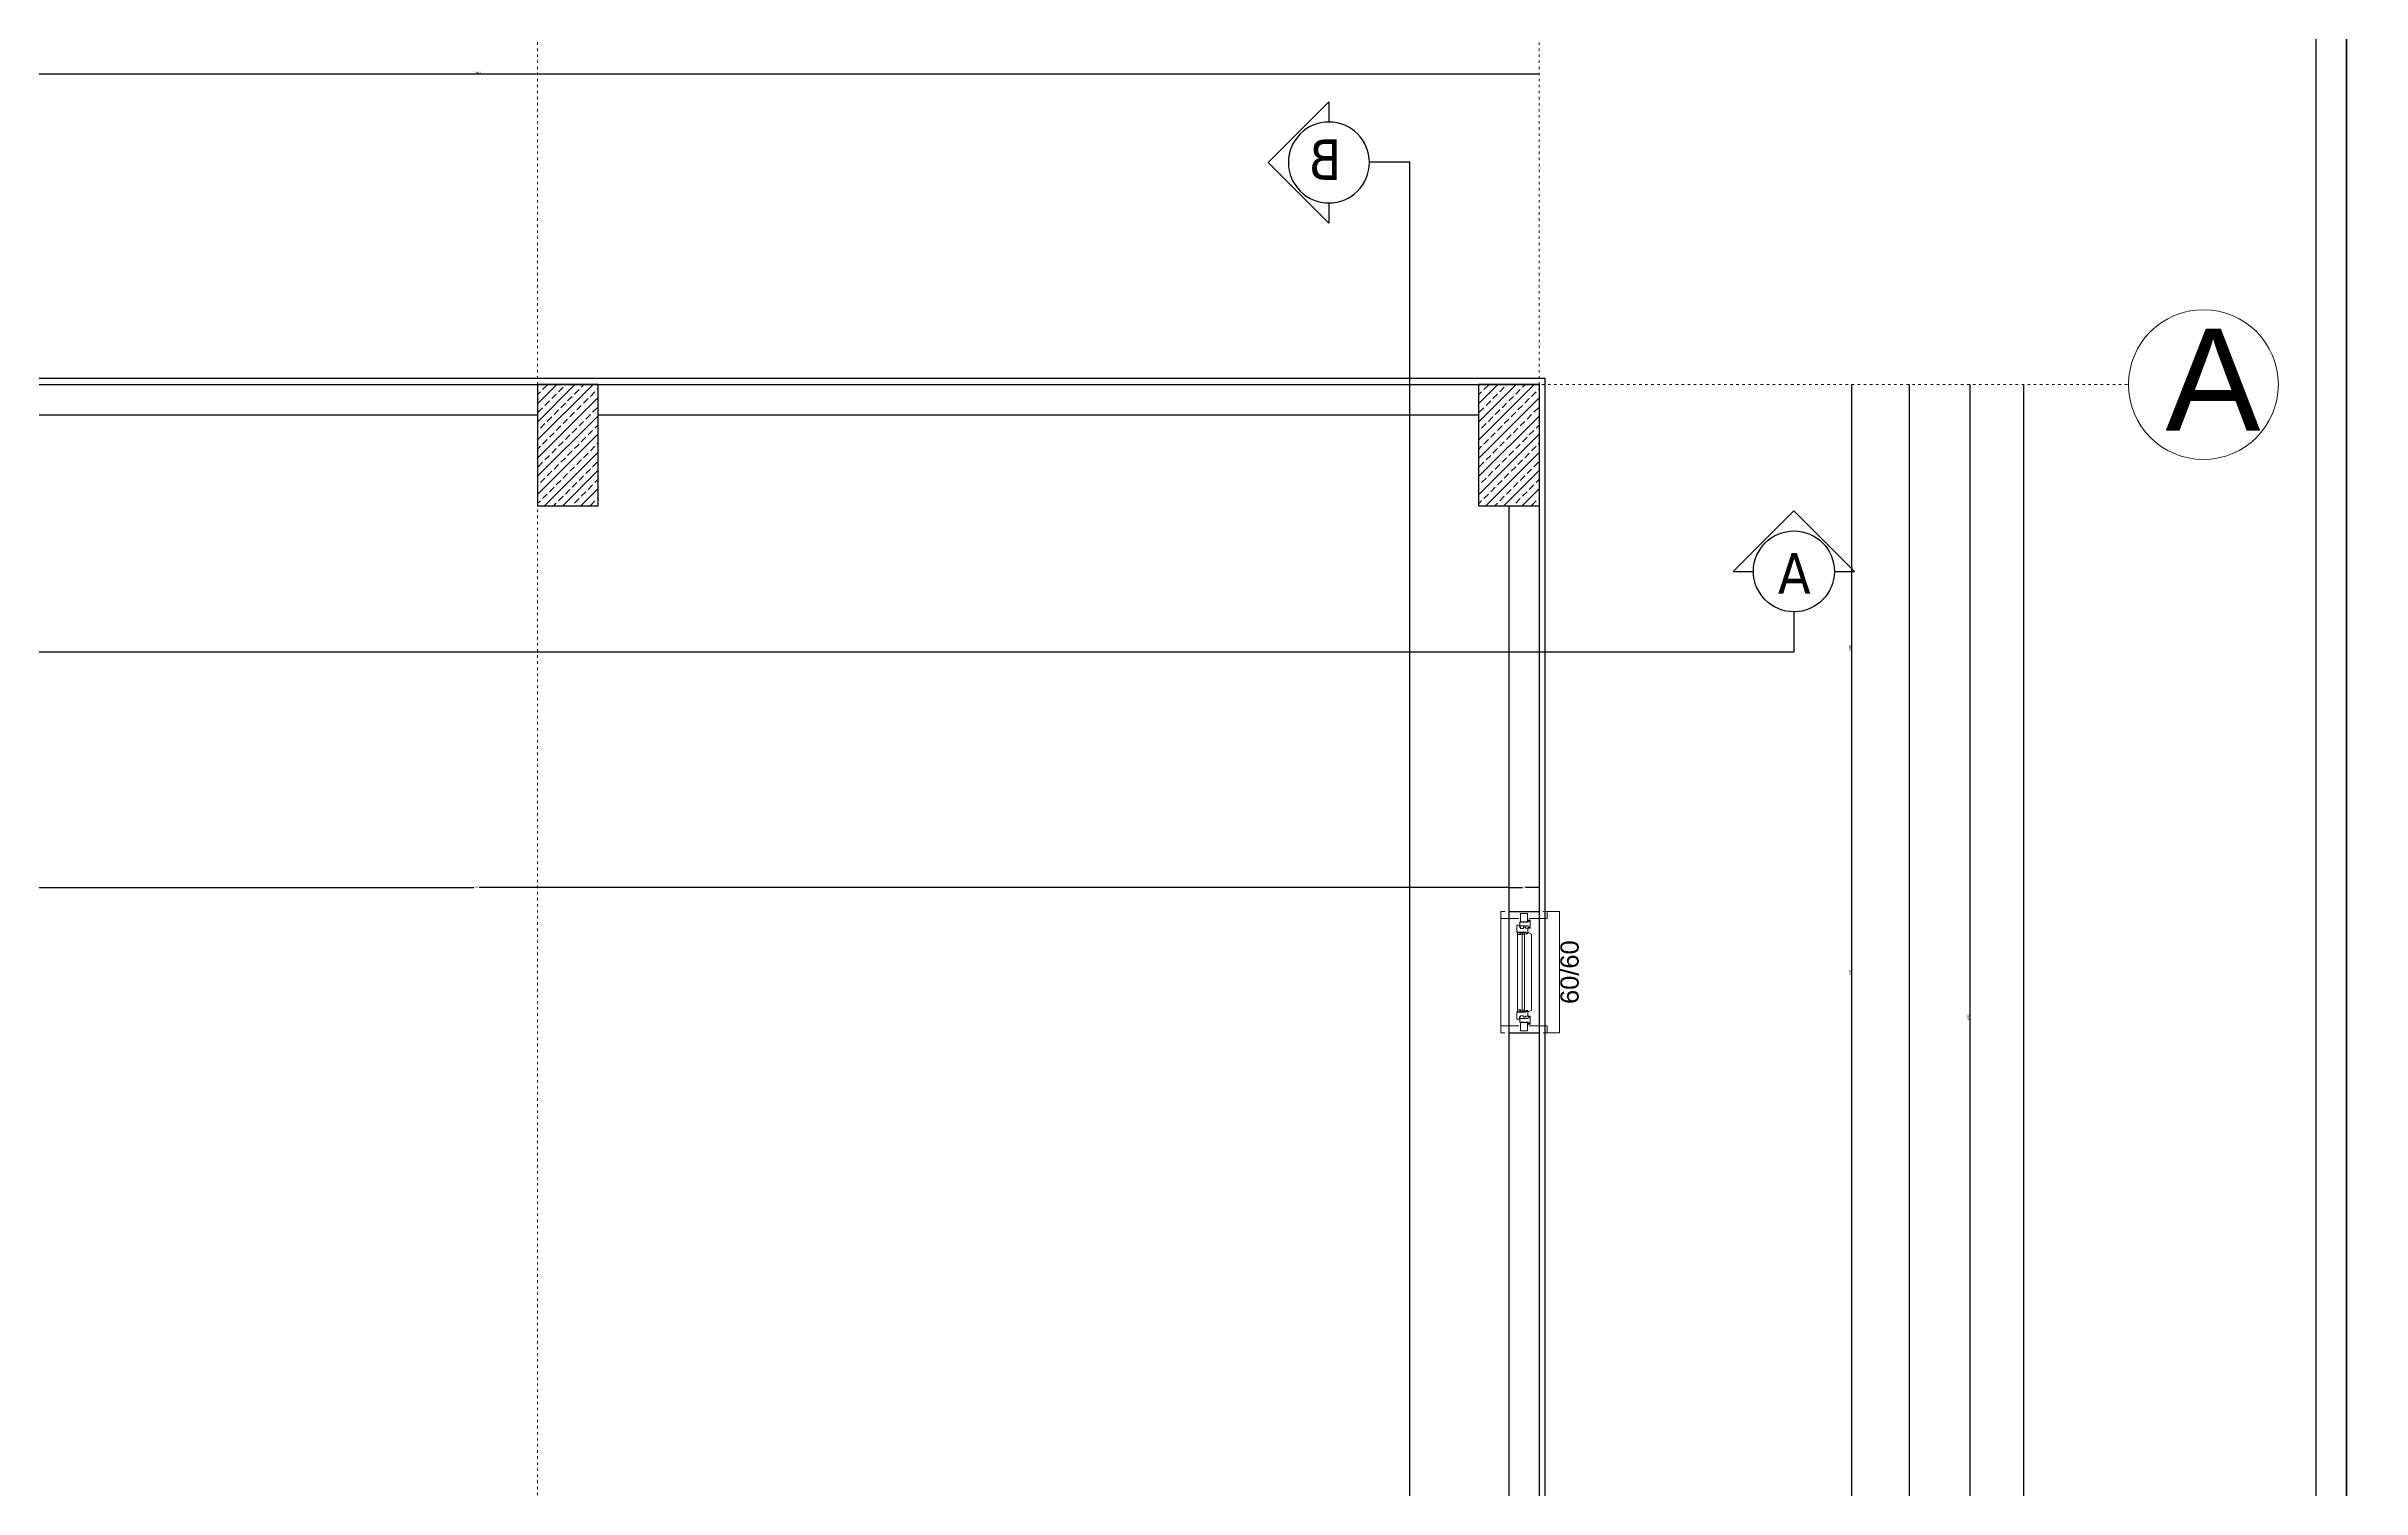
# Model space of a CAD drawing. Header units: centimetres. Extents: x -373760 to 14750, y -122502 to 29584.
# Drawn here: x -306833 to -295394, y -74473 to -67343 of the extents above; entities that cross this region are included whole.
import ezdxf
from ezdxf.enums import TextEntityAlignment as Align

# ---------------------------------------------------------------- set-up
doc = ezdxf.new("R2010")
doc.units = ezdxf.units.CM
doc.linetypes.add('ACAD_ISO03W100', pattern=[30, 12, -18])
for name, color, linetype, lineweight in [('AKSLAR-P', 211, 'Continuous', 9), ('duvar', 10, 'Continuous', 25), ('KESİT CIZGILERİ-P', 35, 'Continuous', 25), ('PENCERE', 5, 'Continuous', 13), ('Ölçü iç KGK', 124, 'Continuous', 20)]:
    doc.layers.add(name, color=color, linetype=linetype, lineweight=lineweight)
for name, color, linetype in [('CER', 4, 'Continuous'), ('duvar-kesim', 7, 'Continuous'), ('Kolon', 7, 'Continuous'), ('MERDİVEN1', 9, 'Continuous'), ('penc-yazi', 7, 'Continuous'), ('siva', 121, 'Continuous'), ('Tarama', 253, 'Continuous')]:
    doc.layers.add(name, color=color, linetype=linetype)
doc.styles.add('15 LİK', font='tahoma.ttf', dxfattribs={"height": 15})
doc.styles.get("Standard").update_dxf_attribs({"font": 'arial.ttf'})
doc.dimstyles.new('Aydın İç Ölçü', dxfattribs={"dimtxt": 7, "dimasz": 3, "dimexe": 0.18, "dimexo": 0.0625, "dimgap": 1, "dimtad": 0, "dimdec": 0, "dimzin": 0, "dimdsep": 46, "dimtxsty": 'Standard', "dimblk": 'DOT', "dimcen": 1, "dimse1": 1, "dimse2": 1, "dimclrd": 256, "dimclrt": 6, "dimadec": 0, "dimazin": 0, "dimtfac": 1, "dimtdec": 0, "dimtix": 1, "dimtofl": 0, "dimtmove": 0, "dimatfit": 3, "dimldrblk": 'DOT', "dimfxl": 1, "dimtolj": 1, "dimtzin": 0, "dimarcsym": 0})
doc.dimstyles.new('aydın ölçü', dxfattribs={"dimtxt": 10, "dimasz": 2.5, "dimexe": 5, "dimexo": 5, "dimtad": 1, "dimdec": 0, "dimtxsty": 'Standard', "dimblk": 'ARCHTICK', "dimcen": 2.5, "dimse1": 1, "dimse2": 1, "dimadec": 0, "dimazin": 0, "dimtfac": 1, "dimtdec": 0, "dimtix": 1, "dimtmove": 0, "dimatfit": 3, "dimfxl": 5, "dimfxlon": 1, "dimarcsym": 0})

# ---------------------------------------------------------------- blocks, each defined once
blk = doc.blocks.new('kesitbb')
at = {"layer": 'KESİT CIZGILERİ-P'}
blk.add_lwpolyline([(17811.9, 1789.3), (17821.9, 1789.3), (17791.9, 1819.3), (17761.9, 1789.3), (17771.9, 1789.3)], dxfattribs=at)
blk.add_lwpolyline([(17811.9, 1789.3), (17821.9, 1789.3), (17791.9, 1819.3), (17761.9, 1789.3), (17771.9, 1789.3)], dxfattribs=at)
blk.add_circle((17791.9, 1789.3), 20, dxfattribs=at)
blk.add_circle((17791.9, 1789.3), 20, dxfattribs=at)
at = {"layer": 'KESİT CIZGILERİ-P', "insert": (17784, 1778.3), "char_height": 20, "attachment_point": 7, "style": '15 LİK'}
blk.add_mtext('A', dxfattribs=at)
blk = doc.blocks.new('fgwefgweg')
at = {"layer": 'KESİT CIZGILERİ-P'}
blk.add_lwpolyline([(17791.9, 1769.3), (17791.9, 1749.3), (16491.7, 1749.3), (16491.7, 1769.5)], dxfattribs=at)
at = {"layer": 'MERDİVEN1'}
blk.add_blockref('kesitbb', (0, 0), dxfattribs=at)
blk = doc.blocks.new('kesit1')
at = {"layer": 'KESİT CIZGILERİ-P'}
blk.add_lwpolyline([(17117.7, 2365.5), (17117.7, 2355.5), (17147.7, 2385.5), (17117.7, 2415.5), (17117.7, 2405.5)], dxfattribs=at)
blk.add_lwpolyline([(17117.7, 2365.5), (17117.7, 2355.5), (17147.7, 2385.5), (17117.7, 2415.5), (17117.7, 2405.5)], dxfattribs=at)
blk.add_circle((17117.7, 2385.5), 20, dxfattribs=at)
blk.add_circle((17117.7, 2385.5), 20, dxfattribs=at)
at = {"layer": 'KESİT CIZGILERİ-P', "insert": (17111.5, 2376.9), "char_height": 20, "attachment_point": 7, "style": '15 LİK'}
blk.add_mtext('B', dxfattribs=at)
blk.add_mtext('B', dxfattribs=at)
blk = doc.blocks.new('jhgjghjgh')
at = {"layer": 'KESİT CIZGILERİ-P'}
blk.add_lwpolyline([(-2651.1, 3378.6), (-2671.1, 3378.6), (-2671.1, 4794.6), (-2650.9, 4794.6)], dxfattribs=at)
at = {"layer": 'MERDİVEN1'}
for p in [(-19748.9, 2408.9), (-19748.9, 991.8)]:
    blk.add_blockref('kesit1', p, dxfattribs=at)
blk = doc.blocks.new('_ArchTick')
at = {"color": 0, "linetype": 'ByBlock', "const_width": 0.15}
blk.add_lwpolyline([(-0.5, -0.5), (0.5, 0.5)], dxfattribs=at)
blk = doc.blocks.new('*D248')
at = {"layer": 'Defpoints', "color": 0, "transparency": 16777216}
for p in [(-299456, -67479), (-309956, -69015), (-299456, -69015)]:
    blk.add_point(p, dxfattribs=at)
at = {"layer": 'Ölçü iç KGK', "color": 0, "lineweight": -2, "transparency": 16777216}
blk.add_line((-309956, -67479), (-299456, -67479), dxfattribs=at)
at = {"layer": 'Ölçü iç KGK', "color": 0, "lineweight": -2, "transparency": 16777216, "xscale": 2.5, "yscale": 2.5, "zscale": 2.5, "rotation": 180}
blk.add_blockref('_ArchTick', (-309956, -67479), dxfattribs=at)
at = {"layer": 'Ölçü iç KGK', "color": 0, "lineweight": -2, "transparency": 16777216, "xscale": 2.5, "yscale": 2.5, "zscale": 2.5}
blk.add_blockref('_ArchTick', (-299456, -67479), dxfattribs=at)
at = {"layer": 'Ölçü iç KGK', "color": 0, "transparency": 16777216, "insert": (-304706, -67473), "char_height": 10, "attachment_point": 5}
blk.add_mtext('10500', dxfattribs=at)
blk = doc.blocks.new('*D262')
at = {"layer": 'Defpoints', "color": 0, "transparency": 16777216}
for p in [(-299457, -69015), (-299457, -71620), (-297915, -71620)]:
    blk.add_point(p, dxfattribs=at)
at = {"layer": 'Ölçü iç KGK', "color": 0, "lineweight": -2, "transparency": 16777216}
blk.add_line((-297915, -69015), (-297915, -71620), dxfattribs=at)
at = {"layer": 'Ölçü iç KGK', "color": 0, "lineweight": -2, "transparency": 16777216, "xscale": 2.5, "yscale": 2.5, "zscale": 2.5}
for p, rotation in [((-297915, -69015), 90), ((-297915, -71620), 270)]:
    blk.add_blockref('_ArchTick', p, dxfattribs=dict(at, rotation=rotation))
at = {"layer": 'Ölçü iç KGK', "color": 0, "transparency": 16777216, "insert": (-297921, -70318), "char_height": 10, "attachment_point": 5, "rotation": 90}
blk.add_mtext('2605', dxfattribs=at)
blk = doc.blocks.new('*D263')
at = {"layer": 'Defpoints', "color": 0, "transparency": 16777216}
for p in [(-299457, -71620), (-299457, -72220), (-297915, -72220)]:
    blk.add_point(p, dxfattribs=at)
at = {"layer": 'Ölçü iç KGK', "color": 0, "lineweight": -2, "transparency": 16777216}
blk.add_line((-297915, -71620), (-297915, -72220), dxfattribs=at)
at = {"layer": 'Ölçü iç KGK', "color": 0, "lineweight": -2, "transparency": 16777216, "xscale": 2.5, "yscale": 2.5, "zscale": 2.5}
for p, rotation in [((-297915, -71620), 90), ((-297915, -72220), 270)]:
    blk.add_blockref('_ArchTick', p, dxfattribs=dict(at, rotation=rotation))
at = {"layer": 'Ölçü iç KGK', "color": 0, "transparency": 16777216, "insert": (-297921, -71920), "char_height": 10, "attachment_point": 5, "rotation": 90}
blk.add_mtext('600', dxfattribs=at)
blk = doc.blocks.new('*D264')
at = {"layer": 'Defpoints', "color": 0, "transparency": 16777216}
for p in [(-299457, -72220), (-299457, -80615), (-297915, -80615)]:
    blk.add_point(p, dxfattribs=at)
at = {"layer": 'Ölçü iç KGK', "color": 0, "lineweight": -2, "transparency": 16777216}
blk.add_line((-297915, -72220), (-297915, -80615), dxfattribs=at)
at = {"layer": 'Ölçü iç KGK', "color": 0, "lineweight": -2, "transparency": 16777216, "xscale": 2.5, "yscale": 2.5, "zscale": 2.5}
for p, rotation in [((-297915, -72220), 90), ((-297915, -80615), 270)]:
    blk.add_blockref('_ArchTick', p, dxfattribs=dict(at, rotation=rotation))
at = {"layer": 'Ölçü iç KGK', "color": 0, "transparency": 16777216, "insert": (-297921, -76417), "char_height": 10, "attachment_point": 5, "rotation": 90}
blk.add_mtext('8395', dxfattribs=at)
blk = doc.blocks.new('*D265')
at = {"layer": 'Defpoints', "color": 0, "transparency": 16777216}
for p in [(-297749, -69015), (-297749, -80615), (-297629, -80615)]:
    blk.add_point(p, dxfattribs=at)
at = {"layer": 'Ölçü iç KGK', "color": 0, "lineweight": -2, "transparency": 16777216}
blk.add_line((-297629, -69015), (-297629, -80615), dxfattribs=at)
at = {"layer": 'Ölçü iç KGK', "color": 0, "lineweight": -2, "transparency": 16777216, "xscale": 2.5, "yscale": 2.5, "zscale": 2.5}
for p, rotation in [((-297629, -69015), 90), ((-297629, -80615), 270)]:
    blk.add_blockref('_ArchTick', p, dxfattribs=dict(at, rotation=rotation))
at = {"layer": 'Ölçü iç KGK', "color": 0, "transparency": 16777216, "insert": (-297635, -74815), "char_height": 10, "attachment_point": 5, "rotation": 90}
blk.add_mtext('11600', dxfattribs=at)
blk = doc.blocks.new('*D266')
at = {"layer": 'Defpoints', "color": 0, "transparency": 16777216}
for p in [(-297175, -69015), (-297329, -75268), (-297175, -75268)]:
    blk.add_point(p, dxfattribs=at)
at = {"layer": 'Ölçü iç KGK', "color": 0, "lineweight": -2, "transparency": 16777216}
blk.add_line((-297329, -69015), (-297329, -75268), dxfattribs=at)
at = {"layer": 'Ölçü iç KGK', "color": 0, "lineweight": -2, "transparency": 16777216, "xscale": 2.5, "yscale": 2.5, "zscale": 2.5}
for p, rotation in [((-297329, -69015), 90), ((-297329, -75268), 270)]:
    blk.add_blockref('_ArchTick', p, dxfattribs=dict(at, rotation=rotation))
at = {"layer": 'Ölçü iç KGK', "color": 0, "transparency": 16777216, "insert": (-297335, -72142), "char_height": 10, "attachment_point": 5, "rotation": 90}
blk.add_mtext('6252', dxfattribs=at)
blk = doc.blocks.new('*D268')
at = {"layer": 'Defpoints', "color": 0, "transparency": 16777216}
for p in [(-296846, -69015), (-297065, -80615), (-296846, -80615)]:
    blk.add_point(p, dxfattribs=at)
at = {"layer": 'Ölçü iç KGK', "color": 0, "lineweight": -2, "transparency": 16777216}
blk.add_line((-297065, -69015), (-297065, -80615), dxfattribs=at)
at = {"layer": 'Ölçü iç KGK', "color": 0, "lineweight": -2, "transparency": 16777216, "xscale": 2.5, "yscale": 2.5, "zscale": 2.5}
for p, rotation in [((-297065, -69015), 90), ((-297065, -80615), 270)]:
    blk.add_blockref('_ArchTick', p, dxfattribs=dict(at, rotation=rotation))
at = {"layer": 'Ölçü iç KGK', "color": 0, "transparency": 16777216, "insert": (-297071, -74815), "char_height": 10, "attachment_point": 5, "rotation": 90}
blk.add_mtext('11600', dxfattribs=at)
blk = doc.blocks.new('_Dot')
at = {"color": 0, "linetype": 'ByBlock', "lineweight": -2}
blk.add_line((-0.5, 0), (-1, 0), dxfattribs=at)
at = {"color": 0, "linetype": 'ByBlock', "const_width": 0.5}
blk.add_lwpolyline([(-0.25, 0, 1), (0.25, 0, 1)], format="xyb", close=True, dxfattribs=at)
blk = doc.blocks.new('*D277')
at = {"layer": 'Defpoints', "color": 0, "transparency": 16777216}
for p in [(-309806, -71507), (-299607, -71498), (-299607, -71501)]:
    blk.add_point(p, dxfattribs=at)
at = {"layer": 'Ölçü iç KGK', "lineweight": -2, "transparency": 16777216}
for p, q in [((-309803, -71501), (-304721, -71501)), ((-299610, -71501), (-304693, -71501))]:
    blk.add_line(p, q, dxfattribs=at)
at = {"layer": 'Ölçü iç KGK', "lineweight": -2, "transparency": 16777216, "xscale": 3, "yscale": 3, "zscale": 3, "rotation": 180}
blk.add_blockref('_Dot', (-309806, -71501), dxfattribs=at)
at = {"layer": 'Ölçü iç KGK', "lineweight": -2, "transparency": 16777216, "xscale": 3, "yscale": 3, "zscale": 3}
blk.add_blockref('_Dot', (-299607, -71501), dxfattribs=at)
at = {"layer": 'Ölçü iç KGK', "color": 6, "transparency": 16777216, "insert": (-304707, -71501), "char_height": 7, "attachment_point": 5}
blk.add_mtext('\\A1;10199', dxfattribs=at)
blk = doc.blocks.new('*D278')
at = {"layer": 'Defpoints', "color": 0, "transparency": 16777216}
for p in [(-299457, -70163), (-299607, -71498), (-299457, -71501)]:
    blk.add_point(p, dxfattribs=at)
at = {"layer": 'Ölçü iç KGK', "lineweight": -2, "transparency": 16777216}
for p, q in [((-299604, -71501), (-299540, -71501)), ((-299460, -71501), (-299524, -71501))]:
    blk.add_line(p, q, dxfattribs=at)
at = {"layer": 'Ölçü iç KGK', "lineweight": -2, "transparency": 16777216, "xscale": 3, "yscale": 3, "zscale": 3, "rotation": 180}
blk.add_blockref('_Dot', (-299607, -71501), dxfattribs=at)
at = {"layer": 'Ölçü iç KGK', "lineweight": -2, "transparency": 16777216, "xscale": 3, "yscale": 3, "zscale": 3}
blk.add_blockref('_Dot', (-299457, -71501), dxfattribs=at)
at = {"layer": 'Ölçü iç KGK', "color": 6, "transparency": 16777216, "insert": (-299532, -71501), "char_height": 7, "attachment_point": 5}
blk.add_mtext('\\A1;150', dxfattribs=at)
blk = doc.blocks.new('fm-win1')
at = {"linetype": 'Continuous'}
for p, q in [((5.7, 3), (5.5, 2)), ((5.5, 2), (5.8, 2)), ((5.7, 3), (12.5, 3)), ((5.8, 2), (5.9, 2.7)), ((5.9, 2.7), (6.5, 2.7)), ((6.5, 2.7), (6.5, 2)), ((6.5, 2), (7.5, 2)), ((7.5, 1), (7.2, 1)), ((7.2, 1), (7.2, 0.7)), ((7.2, 0.7), (7.5, 0.7)), ((7.5, 0.2), (7.2, 0.2)), ((7.2, 0.2), (7.2, -0.1)), ((7.5, 2), (7.5, 1)), ((7.5, 0.7), (7.5, 0.2)), ((11.7, 2), (10.5, 2)), ((10.5, 2), (10.5, 1)), ((10.5, 1), (10.8, 1)), ((10.5, 0.7), (10.5, 0.2)), ((10.8, 0.7), (10.5, 0.7)), ((10.5, 0.2), (10.8, 0.2)), ((10.8, 1), (10.8, 0.7)), ((10.8, 0.2), (10.8, -0.1)), ((12.3, 2.7), (11.7, 2.7)), ((11.7, 2.7), (11.7, 2)), ((12.6, 0.8), (11.8, 0.8)), ((11.8, 0.8), (11.8, -0.2)), ((12.4, 2), (12.3, 2.7)), ((12.7, 2), (12.4, 2)), ((12.5, 3), (12.7, 2)), ((17.4, 1.9), (12.5, 1.9)), ((12.5, 1.9), (12.5, 1.6)), ((12.5, 1.6), (12.6, 1.6)), ((12.6, 1.6), (12.6, 0.8)), ((15.8, 0.9), (16.6, 0.9)), ((15.8, -1.2), (15.8, 0.9)), ((16.6, 1.6), (17.2, 1.6)), ((16.6, 0.9), (16.6, 1.6)), ((17.2, 1.6), (17.3, 0.9)), ((17.3, 0.9), (17.6, 0.9)), ((17.6, 0.9), (17.4, 1.9)), ((82.4, 0.9), (82.6, 1.9)), ((82.7, 0.9), (82.4, 0.9)), ((82.6, 1.9), (87.5, 1.9)), ((82.8, 1.6), (82.7, 0.9)), ((83.4, 1.6), (82.8, 1.6)), ((83.4, 0.9), (83.4, 1.6)), ((84.2, 0.9), (83.4, 0.9)), ((84.2, -1.2), (84.2, 0.9)), ((87.5, 3), (87.3, 2)), ((87.3, 2), (87.6, 2)), ((87.4, 1.6), (87.4, 0.8)), ((87.5, 1.6), (87.4, 1.6)), ((87.4, 0.8), (88.2, 0.8)), ((94.3, 3), (87.5, 3)), ((87.5, 1.9), (87.5, 1.6)), ((87.6, 2), (87.7, 2.7)), ((87.7, 2.7), (88.3, 2.7)), ((88.2, 0.8), (88.2, -0.2)), ((88.3, 2.7), (88.3, 2)), ((88.3, 2), (89.5, 2)), ((89.5, 1), (89.2, 1)), ((89.2, 1), (89.2, 0.7)), ((89.2, 0.7), (89.5, 0.7)), ((89.5, 0.2), (89.2, 0.2)), ((89.2, 0.2), (89.2, -0.1)), ((89.5, 2), (89.5, 1)), ((89.5, 0.7), (89.5, 0.2)), ((92.5, 2), (92.5, 1)), ((93.5, 2), (92.5, 2)), ((92.5, 1), (92.8, 1)), ((92.8, 0.7), (92.5, 0.7)), ((92.5, 0.7), (92.5, 0.2)), ((92.5, 0.2), (92.8, 0.2)), ((92.8, 1), (92.8, 0.7)), ((92.8, 0.2), (92.8, -0.1)), ((93.5, 2.7), (93.5, 2)), ((94.1, 2.7), (93.5, 2.7)), ((94.2, 2), (94.1, 2.7)), ((94.5, 2), (94.2, 2)), ((94.3, 3), (94.5, 2)), ((7.2, -0.1), (7.5, -0.1)), ((7.5, -1.7), (7.2, -1.7)), ((7.2, -1.7), (7.2, -2)), ((7.2, -2), (10.8, -2)), ((7.5, -0.1), (7.5, -1.7)), ((11.8, -2.3), (10, -2.3)), ((10, -2.3), (10, -3.5)), ((10, -3.5), (16.1, -3.5)), ((10.5, -0.1), (10.5, -1.7)), ((10.8, -0.1), (10.5, -0.1)), ((10.5, -1.7), (10.8, -1.7)), ((10.8, -1.7), (10.8, -2)), ((11.8, -0.2), (12.8, -0.2)), ((12.8, -1.8), (11.8, -1.8)), ((11.8, -1.8), (11.8, -2.3)), ((12.8, -0.2), (12.8, -1.8)), ((16.1, -1.2), (15.8, -1.2)), ((15.8, -1.4), (16.1, -1.4)), ((15.8, -3.2), (15.8, -1.4)), ((16.1, -3.2), (15.8, -3.2)), ((16.1, -1.4), (16.1, -1.2)), ((16.1, -3.5), (16.1, -3.2)), ((83.9, -1.4), (83.9, -1.2)), ((83.9, -1.2), (84.2, -1.2)), ((84.2, -1.4), (83.9, -1.4)), ((83.9, -3.5), (83.9, -3.2)), ((83.9, -3.2), (84.2, -3.2)), ((90, -3.5), (83.9, -3.5)), ((84.2, -3.2), (84.2, -1.4)), ((87.2, -0.2), (87.2, -1.8)), ((88.2, -0.2), (87.2, -0.2)), ((87.2, -1.8), (88.2, -1.8)), ((88.2, -1.8), (88.2, -2.3)), ((88.2, -2.3), (90, -2.3)), ((89.2, -0.1), (89.5, -0.1)), ((89.5, -1.7), (89.2, -1.7)), ((89.2, -1.7), (89.2, -2)), ((92.8, -2), (89.2, -2)), ((89.5, -0.1), (89.5, -1.7)), ((90, -2.3), (90, -3.5)), ((92.8, -0.1), (92.5, -0.1)), ((92.5, -0.1), (92.5, -1.7)), ((92.5, -1.7), (92.8, -1.7)), ((92.8, -1.7), (92.8, -2))]:
    blk.add_line(p, q, dxfattribs=at)
at = {"color": 8, "linetype": 'Continuous'}
for p, q in [((15.9, 1.9), (17.7, 3.7)), ((83.4, 0.3), (16.6, 0.3)), ((16.6, 0.3), (16.6, -0.9)), ((17.6, 0.3), (17.6, -0.9)), ((82.3, 3.7), (17.7, 3.7)), ((84.1, 1.9), (82.3, 3.7)), ((82.4, 0.3), (82.4, -0.9)), ((83.4, 0.3), (83.4, -0.9)), ((15.9, -1.5), (15.9, -2.4)), ((16, -1.5), (15.9, -1.5)), ((15.9, -2.4), (16.2, -2.4)), ((16, -2.1), (16, -1.5)), ((16.8, -2.1), (16, -2.1)), ((16.2, -2.4), (16.2, -3.3)), ((16.2, -3.3), (17.9, -3.3)), ((83.4, -0.9), (16.6, -0.9)), ((16.8, -1.5), (16.8, -2.1)), ((17.1, -1.5), (16.8, -1.5)), ((17.1, -2), (17.1, -1.5)), ((17.6, -2), (17.1, -2)), ((17.6, -1.5), (17.6, -2)), ((17.9, -1.5), (17.6, -1.5)), ((17.9, -3.3), (17.9, -1.5)), ((81.9, -3.3), (18.1, -3.3)), ((82.1, -1.5), (82.4, -1.5)), ((82.1, -3.3), (82.1, -1.5)), ((83.8, -3.3), (82.1, -3.3)), ((82.4, -1.5), (82.4, -2)), ((82.4, -2), (82.9, -2)), ((82.9, -2), (82.9, -1.5)), ((82.9, -1.5), (83.2, -1.5)), ((83.2, -1.5), (83.2, -2.1)), ((83.2, -2.1), (84, -2.1)), ((84.1, -2.4), (83.8, -2.4)), ((83.8, -2.4), (83.8, -3.3)), ((84, -2.1), (84, -1.5)), ((84, -1.5), (84.1, -1.5)), ((84.1, -1.5), (84.1, -2.4))]:
    blk.add_line(p, q, dxfattribs=at)
at = {"linetype": 'Continuous'}
for points in [[(0, 1.7), (7, 1.7), (7, -1.8), (0, -1.8)], [(100, 1.7), (93, 1.7), (93, -1.8), (100, -1.8)]]:
    blk.add_lwpolyline(points, close=True, dxfattribs=at)

msp = doc.modelspace()

# ---------------------------------------------------------------- hatches: boundary and pattern name
at = {"layer": 'Tarama'}
h = msp.add_hatch(dxfattribs=at)
h.set_pattern_fill('ANSI33', color=256, scale=10)
h.set_pattern_definition([(45, (-277080.44, -68366.35), (-44.90128, 44.90128), []), (45, (-277035.54, -68366.35), (-44.90128, 44.90128), [31.75, -15.875])])
h.paths.add_polyline_path([(-304107.05, -69015.34), (-304406.38, -69015.34), (-304407.05, -69613.94), (-304107.05, -69613.94)])
h = msp.add_hatch(dxfattribs=at)
h.set_pattern_fill('ANSI33', color=256, scale=10)
h.set_pattern_definition([(45, (-272430.463, -68366.35), (-44.90128, 44.90128), []), (45, (-272385.56, -68366.35), (-44.90128, 44.90128), [31.75, -15.875])])
h.paths.add_polyline_path([(-299457.07, -69015.34), (-299756.4, -69015.34), (-299757.07, -69613.94), (-299457.07, -69613.94)])

# ---------------------------------------------------------------- linework, layer by layer
at = {"layer": 'AKSLAR-P', "linetype": 'ACAD_ISO03W100'}
for p, q in [((-304406.38, -66063.28), (-304406.38, -83871.95)), ((-299457.03, -66063.45), (-299457.03, -83872.12)), ((-313423.25, -69015.34), (-296545.74, -69015.34))]:
    msp.add_line(p, q, dxfattribs=at)
at = {"layer": 'AKSLAR-P'}
msp.add_circle((-296175.52, -69015.34), 370.22, dxfattribs=at)
at = {"layer": 'CER', "color": 2}
for points in [[(-315410.17, -86588.86), (-295468.64, -86588.86), (-295468.64, -56588.86), (-315410.17, -56588.86)], [(-295468.64, -86588.86), (-275527.11, -86588.86), (-275527.11, -56588.86), (-295468.64, -56588.86)], [(-315260.17, -86438.86), (-295618.64, -86438.86), (-295618.64, -56738.86), (-315260.17, -56738.86)]]:
    msp.add_lwpolyline(points, close=True, dxfattribs=at)
at = {"layer": 'duvar'}
for p, q in [((-299607.03, -69615.34), (-299607.03, -71619.85)), ((-299457.03, -69615.34), (-299457.03, -71619.85)), ((-299607.03, -71619.85), (-299457.03, -71619.85)), ((-299607.03, -72219.85), (-299607.03, -75116.78)), ((-299607.03, -72219.85), (-299457.03, -72219.85)), ((-299457.03, -72219.85), (-299457.03, -75116.78))]:
    msp.add_line(p, q, dxfattribs=at)
for points in [[(-309956.4, -80615.34), (-309956.4, -80615.34), (-309956.4, -69015.34), (-299457.22, -69015.34)], [(-309656.4, -69165.34), (-304406.38, -69165.34)], [(-304106.38, -69165.34), (-299756.4, -69165.34)]]:
    msp.add_lwpolyline(points, dxfattribs=at)
at = {"layer": 'duvar-kesim'}
for p, q in [((-299607.03, -71619.85), (-299607.03, -72219.85)), ((-299457.03, -71619.85), (-299457.03, -72219.85))]:
    msp.add_line(p, q, dxfattribs=at)
at = {"layer": 'Kolon'}
for points in [[(-304106.38, -69015.23), (-304406.38, -69015.23), (-304406.38, -69615.23), (-304106.38, -69615.23)], [(-299456.4, -69015.34), (-299756.4, -69015.34), (-299756.4, -69615.34), (-299456.4, -69615.34)]]:
    msp.add_lwpolyline(points, close=True, dxfattribs=at)
at = {"layer": 'PENCERE'}
for points in [[(-299627.03, -71619.85), (-299647.03, -71619.85), (-299647.03, -71654.85), (-299557.03, -71654.85)], [(-299647.03, -71619.85), (-299647.03, -72219.85)], [(-299437.03, -71619.85), (-299417.03, -71619.85), (-299417.03, -71654.85), (-299507.03, -71654.85)], [(-299417.03, -71619.85), (-299357.03, -71619.85), (-299357.03, -72219.85), (-299417.03, -72219.85)], [(-299627.03, -72219.85), (-299647.03, -72219.85), (-299647.03, -72184.85), (-299557.03, -72184.85)], [(-299437.03, -72219.85), (-299417.03, -72219.85), (-299417.03, -72184.85), (-299507.03, -72184.85)]]:
    msp.add_lwpolyline(points, dxfattribs=at)
at = {"layer": 'siva'}
msp.add_lwpolyline([(-309986.4, -80646.74), (-299427.22, -80646.74), (-299427.22, -68985.34), (-309986.4, -68985.34)], close=True, dxfattribs=at)

# ---------------------------------------------------------------- block references
at = {"layer": 'duvar', "xscale": -10, "yscale": 10, "zscale": 10}
msp.add_blockref('jhgjghjgh', (-326807.98, -115861.3), dxfattribs=at)
at = {"layer": 'MERDİVEN1', "xscale": 10, "yscale": 10, "zscale": 10}
msp.add_blockref('fgwefgweg', (-476117.6, -87831.63), dxfattribs=at)
at = {"layer": 'PENCERE', "xscale": 5.8, "yscale": 10, "zscale": 5.8, "rotation": 270.0000000000004}
msp.add_blockref('fm-win1', (-299532.03, -71629.85), dxfattribs=at)

# ---------------------------------------------------------------- texts
at = {"layer": 'AKSLAR-P'}
msp.add_text('A', height=504.66, rotation=0.000004, dxfattribs=at).set_placement((-296363.35, -69243.81, -275161.01))
at = {"layer": 'penc-yazi'}
msp.add_text('60/60', height=90, rotation=90.000004, dxfattribs=at).set_placement((-299307.03, -71919.85), align=Align.MIDDLE_CENTER)

# ---------------------------------------------------------------- dimensions: what is measured, and where the dimension line sits
at = {"layer": 'Ölçü iç KGK'}
for base, p1, p2, dimstyle, picture, middle in [((-299456.4, -67479.17), (-309956.4, -69015.34), (-299456.4, -69015.34), 'aydın ölçü', '*D248', (-304706.4, -67473.44)), ((-299457.03, -71500.9), (-299607.03, -71497.61), (-299457.03, -70162.62), 'Aydın İç Ölçü', '*D278', (-299532.03, -71500.9)), ((-299607.03, -71500.9), (-309806.4, -71507.44), (-299607.03, -71497.61), 'Aydın İç Ölçü', '*D277', (-304706.72, -71500.9))]:
    dim = msp.add_linear_dim(base=base, p1=p1, p2=p2, dimstyle=dimstyle, dxfattribs=at)
    dim.commit()
    dim.dimension.update_dxf_attribs({"geometry": picture, "text_midpoint": middle})
for base, p1, p2, picture, middle in [((-297915.18, -71619.85), (-299457.22, -69015.34), (-299457.22, -71619.85), '*D262', (-297920.91, -70317.59)), ((-297628.82, -80615.34), (-297748.8, -69015.34), (-297748.8, -80615.34), '*D265', (-297634.56, -74815.34)), ((-297328.89, -75267.67), (-297174.98, -69015.34), (-297174.98, -75267.67), '*D266', (-297334.62, -72141.51)), ((-297065.22, -80615.34), (-296845.88, -69015.34), (-296845.88, -80615.34), '*D268', (-297070.95, -74815.34))]:
    dim = msp.add_linear_dim(base=base, p1=p1, p2=p2, angle=90, dimstyle='aydın ölçü', dxfattribs=at)
    dim.commit()
    dim.dimension.update_dxf_attribs({"geometry": picture, "text_midpoint": middle})
for base, p1, p2, picture, middle in [((-297915.18, -72219.85), (-299457.22, -71619.85), (-299457.22, -72219.85), '*D263', (-297920.91, -71919.85)), ((-297915.18, -80614.87), (-299457.22, -72219.85), (-299457.05, -80614.87), '*D264', (-297920.91, -76417.36))]:
    dim = msp.add_linear_dim(base=base, p1=p1, p2=p2, angle=90, dimstyle='aydın ölçü', override={"dimtmove": 1}, dxfattribs=at)
    dim.commit()
    dim.dimension.update_dxf_attribs({"geometry": picture, "text_midpoint": middle})

doc.saveas('drawing.dxf')
